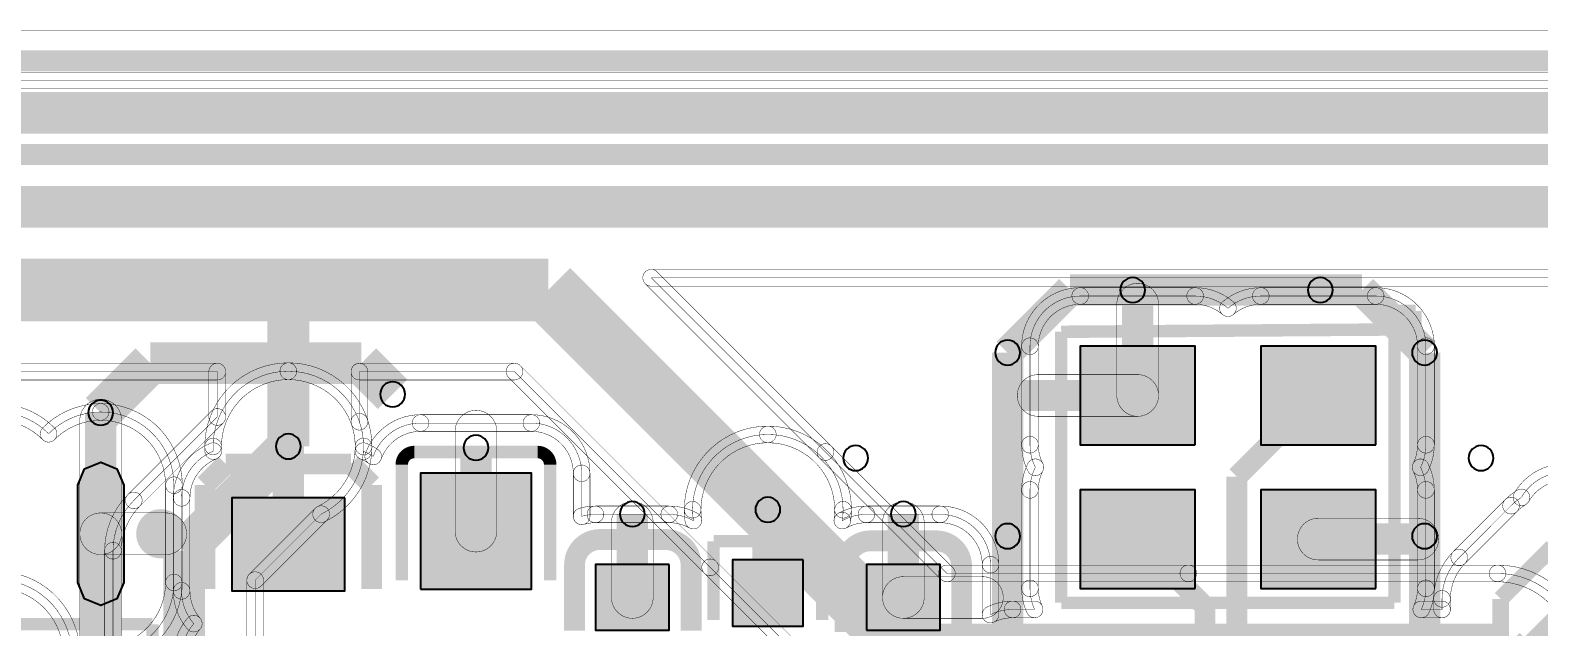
# Model space of a CAD drawing. Header units: millimetres. Extents: x -4.3 to 69.9, y 0.1 to 36.1.
# Drawn here: x 24.41 to 42.79, y 28.79 to 36.06 of the extents above; entities that cross this region are included whole.
import ezdxf

# ---------------------------------------------------------------- set-up
doc = ezdxf.new("R2010")
doc.units = ezdxf.units.MM
for name, color, linetype, true_color in [('Bottom Layer', 7, 'Continuous', 0x0000ff), ('Hole Layer', 7, 'Continuous', 0x222222), ('Top Layer', 7, 'Continuous', 0xff0000), ('Top Silkscreen Layer', 7, 'Continuous', 0xffcc00)]:
    doc.layers.add(name, color=color, linetype=linetype, true_color=true_color)

msp = doc.modelspace()

# ---------------------------------------------------------------- hatches: boundary and pattern name
at = {"layer": 'Top Layer'}
for points in [[(38.607, 31.009), (38.607, 32.209), (37.207, 32.209), (37.207, 31.009)], [(40.807, 31.009), (40.807, 32.209), (39.407, 32.209), (39.407, 31.009)], [(24.993, 30.516), (25.075, 30.714), (25.273, 30.796), (25.471, 30.714), (25.553, 30.516), (25.553, 29.331), (25.471, 29.133), (25.273, 29.051), (25.075, 29.133), (24.993, 29.331)], [(29.17, 29.251), (30.52, 29.251), (30.52, 30.661), (29.17, 30.661)], [(28.248, 30.362), (26.871, 30.362), (26.871, 29.229), (28.248, 29.229)], [(38.607, 29.259), (38.607, 30.459), (37.207, 30.459), (37.207, 29.259)], [(40.807, 29.259), (40.807, 30.459), (39.407, 30.459), (39.407, 29.259)], [(33.833, 29.605), (32.969, 29.605), (32.969, 28.798), (33.833, 28.798)], [(32.2, 29.548), (31.3, 29.548), (31.3, 28.748), (32.2, 28.748)], [(34.602, 28.748), (35.502, 28.748), (35.502, 29.548), (34.602, 29.548)]]:
    msp.add_hatch(color=256, dxfattribs=at).paths.add_polyline_path(points)

# ---------------------------------------------------------------- linework, layer by layer
at = {"layer": 'Bottom Layer', "const_width": 0.00508}
msp.add_lwpolyline([(-0.127, 0.058), (69.873, 0.058), (69.873, 36.057), (-0.127, 36.057)], close=True, dxfattribs=at)
at = {"layer": 'Bottom Layer'}
for points, const_width in [([(57.404, 35.052), (22.352, 35.052)], 0.508), ([(22.733, 33.909), (49.022, 33.909)], 0.508), ([(27.471, 32.893), (23.433, 32.893)], 0.762), ([(27.471, 32.893), (30.725, 32.893)], 0.762), ([(30.725, 32.893), (33.401, 30.217)], 0.762), ([(27.559, 32.805), (27.471, 32.893)], 0.508), ([(27.559, 30.988), (27.559, 32.805)], 0.508), ([(26.289, 29.718), (27.559, 30.988)], 0.508), ([(33.401, 30.217), (35.17, 28.448)], 0.762), ([(26.289, 26.035), (26.289, 29.718)], 0.508), ([(38.524, 28.448), (35.17, 28.448)], 0.762), ([(42.291, 28.448), (38.524, 28.448)], 0.762), ([(42.291, 28.448), (43.307, 27.432)], 0.762)]:
    msp.add_lwpolyline(points, dxfattribs=dict(at, const_width=const_width))
at = {"layer": 'Bottom Layer', "const_width": 0.00508}
for points in [[(31.908, 32.971, -1), (32.052, 33.115), (34.175, 30.992, -1), (34.031, 30.848)], [(31.98, 32.941, -1), (31.98, 33.145), (48.663, 33.145, -1), (48.663, 32.941)], [(23.844, 31.798, -1), (23.844, 32.002), (26.693, 32.002, -1), (26.693, 31.798)], [(26.591, 31.9, -1), (26.795, 31.9), (26.795, 31.347, -1), (26.591, 31.347)], [(28.527, 31.289, -1), (28.324, 31.289), (28.324, 31.9, -1), (28.527, 31.9)], [(28.425, 31.798, -1), (28.425, 32.002), (30.314, 32.002, -1), (30.314, 31.798)], [(30.242, 31.828, -1), (30.386, 31.972), (32.771, 29.587, -1), (32.627, 29.443)], [(25.423, 23.684), (24.056, 25.05), (24.056, 27.528), (24.061, 27.533, 0.395676), (24.92, 28.448, 0.414214), (24.003, 29.365, 0.193611), (23.368, 29.11, 0.193611), (22.733, 29.365, 0.155599), (22.202, 29.196), (22.202, 30.258), (23.181, 31.237), (23.181, 31.237), (23.844, 31.9), (26.693, 31.9), (26.693, 31.347), (25.677, 30.331), (25.677, 30.331, 0.198912), (25.423, 29.718), (25.423, 29.718), (25.423, 26.336, 0.083801), (25.372, 26.035, 0.083801), (25.423, 25.734)], [(25.748, 30.259, -1), (25.605, 30.402), (26.621, 31.419, -1), (26.765, 31.275)], [(28.521, 31.322, -0.083801), (28.578, 30.988, -1), (28.374, 30.988, 0.083801), (28.329, 31.256, -1)], [(28.578, 30.988, -0.287506), (28.003, 30.071, -1), (27.914, 30.254, 0.287506), (28.374, 30.988, -1)], [(34.031, 30.848, -1), (34.175, 30.992), (35.654, 29.513, -1), (35.51, 29.369)], [(34.031, 30.848, -1), (34.175, 30.992), (34.175, 30.992, -1), (34.031, 30.848)], [(25.321, 29.718, -0.198912), (25.605, 30.402, -1), (25.748, 30.259, 0.198912), (25.525, 29.718, -1)], [(25.748, 30.259, -1), (25.605, 30.402), (25.605, 30.402, -1), (25.748, 30.259)], [(27.227, 29.287, -1), (27.083, 29.431), (27.887, 30.235, -1), (28.031, 30.091)], [(25.321, 29.718, -1), (25.525, 29.718), (25.525, 29.718, -1), (25.321, 29.718)], [(25.321, 29.718, -1), (25.525, 29.718), (25.525, 26.336, -1), (25.321, 26.336)], [(32.627, 29.443, -1), (32.771, 29.587), (32.771, 29.587, -1), (32.627, 29.443)], [(32.627, 29.443, -1), (32.771, 29.587), (34.54, 27.818, -1), (34.396, 27.674)], [(24.003, 29.467, -0.414214), (25.022, 28.448, -1), (24.818, 28.448, 0.414214), (24.003, 29.263, -1)], [(27.257, 26.336, -1), (27.054, 26.336), (27.054, 29.359, -1), (27.257, 29.359)], [(35.582, 29.34, -1), (35.582, 29.543), (38.524, 29.543, -1), (38.524, 29.34)], [(38.524, 29.34, -1), (38.524, 29.543), (42.291, 29.543, -1), (42.291, 29.34)], [(38.524, 29.34, -1), (38.524, 29.543), (38.524, 29.543, -1), (38.524, 29.34)], [(42.291, 29.543, -0.198912), (43.065, 29.222, -1), (42.921, 29.078, 0.198912), (42.291, 29.34, -1)], [(42.291, 29.34, -1), (42.291, 29.543), (42.291, 29.543, -1), (42.291, 29.34)]]:
    msp.add_lwpolyline(points, format="xyb", close=True, dxfattribs=at)
for points in [[(42.993, 29.15, 0.198912), (42.291, 29.441), (42.291, 29.441), (38.524, 29.441), (38.524, 29.441), (35.582, 29.441), (34.103, 30.92), (34.103, 30.92), (31.98, 33.043), (48.663, 33.043)], [(27.155, 26.336), (27.155, 29.359), (27.959, 30.163, 0.287506), (28.476, 30.988, 0.083801), (28.425, 31.289), (28.425, 31.9), (30.314, 31.9), (32.699, 29.515), (32.699, 29.515), (34.468, 27.746)]]:
    msp.add_lwpolyline(points, format="xyb", dxfattribs=at)
at = {"layer": 'Hole Layer'}
for points in [[(37.694, 32.893, 1), (37.998, 32.893), (37.998, 32.893, 1), (37.694, 32.893)], [(39.98, 32.893, 1), (40.284, 32.893), (40.284, 32.893, 1), (39.98, 32.893)], [(36.17, 32.131, 1), (36.474, 32.131), (36.474, 32.131, 1), (36.17, 32.131)], [(41.25, 32.131, 1), (41.554, 32.131), (41.554, 32.131, 1), (41.25, 32.131)], [(28.677, 31.623, 1), (28.981, 31.623), (28.981, 31.623, 1), (28.677, 31.623)], [(25.121, 31.399, 1), (25.425, 31.399), (25.425, 31.399, 1), (25.121, 31.399)], [(27.407, 30.988, 1), (27.711, 30.988), (27.711, 30.988, 1), (27.407, 30.988)], [(29.693, 30.972, 1), (29.997, 30.972), (29.997, 30.972, 1), (29.693, 30.972)], [(34.318, 30.846, 1), (34.623, 30.846), (34.623, 30.846, 1), (34.318, 30.846)], [(41.938, 30.846, 1), (42.243, 30.846), (42.243, 30.846, 1), (41.938, 30.846)], [(33.249, 30.217, 1), (33.553, 30.217), (33.553, 30.217, 1), (33.249, 30.217)], [(31.598, 30.164, 1), (31.902, 30.164), (31.902, 30.164, 1), (31.598, 30.164)], [(34.9, 30.164, 1), (35.204, 30.164), (35.204, 30.164, 1), (34.9, 30.164)], [(36.17, 29.895, 1), (36.474, 29.895), (36.474, 29.895, 1), (36.17, 29.895)], [(41.25, 29.895, 1), (41.554, 29.895), (41.554, 29.895, 1), (41.25, 29.895)]]:
    msp.add_lwpolyline(points, format="xyb", dxfattribs=at)
at = {"layer": 'Top Layer', "const_width": 0.00508}
msp.add_lwpolyline([(-0.127, 36.057), (-0.127, 0.058), (69.873, 0.058), (69.873, 36.057)], close=True, dxfattribs=at)
for points in [[(0.485, 35.345, -1), (0.485, 35.549), (63.361, 35.549, -1), (63.361, 35.345)], [(36.493, 32.209, -0.414214), (37.207, 32.923, -1), (37.207, 32.72, 0.414214), (36.696, 32.209, -1)], [(37.207, 32.72, -1), (37.207, 32.923), (38.607, 32.923, -1), (38.607, 32.72)], [(37.653, 32.722, -1), (38.161, 32.722), (38.161, 31.609, -1), (37.653, 31.609)], [(38.607, 32.923, -0.179978), (39.073, 32.749, -1), (38.94, 32.596, 0.179978), (38.607, 32.72, -1)], [(38.94, 32.749, -0.179978), (39.407, 32.923, -1), (39.407, 32.72, 0.179978), (39.073, 32.596, -1)], [(39.407, 32.72, -1), (39.407, 32.923), (40.807, 32.923, -1), (40.807, 32.72)], [(40.807, 32.923, -0.414214), (41.521, 32.209, -1), (41.317, 32.209, 0.414214), (40.807, 32.72, -1)], [(36.493, 32.209, -1), (36.696, 32.209), (36.696, 31.009, -1), (36.493, 31.009)], [(41.521, 31.009, -1), (41.317, 31.009), (41.317, 32.209, -1), (41.521, 32.209)], [(26.541, 30.988, -0.414214), (27.559, 32.007, -1), (27.559, 31.803, 0.414214), (26.744, 30.988, -1)], [(27.559, 32.007, -0.414214), (28.578, 30.988, -1), (28.374, 30.988, 0.414214), (27.559, 31.803, -1)], [(36.694, 31.355, -1), (36.694, 31.863), (37.907, 31.863, -1), (37.907, 31.355)], [(24.003, 31.51, -0.200632), (24.71, 31.214, -1), (24.566, 31.071, 0.200632), (24.003, 31.307, -1)], [(24.566, 31.214, -0.200632), (25.273, 31.51, -1), (25.273, 31.307, 0.200632), (24.71, 31.071, -1)], [(25.527, 29.924, -1), (25.019, 29.924), (25.019, 31.309, -1), (25.527, 31.309)], [(25.273, 31.51, -0.414214), (26.267, 30.516, -1), (26.064, 30.516, 0.414214), (25.273, 31.307, -1)], [(28.498, 30.901, -0.317127), (29.17, 31.375, -1), (29.17, 31.172, 0.317127), (28.689, 30.832, -1)], [(29.17, 31.172, -1), (29.17, 31.375), (30.52, 31.375, -1), (30.52, 31.172)], [(30.099, 29.956, -1), (29.591, 29.956), (29.591, 31.174, -1), (30.099, 31.174)], [(30.52, 31.375, -0.414214), (31.234, 30.661, -1), (31.031, 30.661, 0.414214), (30.52, 31.172, -1)], [(26.543, 30.924, -0.015788), (26.541, 30.988, -1), (26.744, 30.988, 0.015788), (26.745, 30.937, -1)], [(28.578, 30.988, -0.015788), (28.576, 30.924, -1), (28.373, 30.937, 0.015788), (28.374, 30.988, -1)], [(32.383, 30.217, -0.414214), (33.401, 31.236, -1), (33.401, 31.033, 0.414214), (32.586, 30.217, -1)], [(33.401, 31.236, -0.414214), (34.42, 30.217, -1), (34.216, 30.217, 0.414214), (33.401, 31.033, -1)], [(36.569, 30.688, -0.117022), (36.493, 31.009, -1), (36.696, 31.009, 0.117022), (36.751, 30.78, -1)], [(41.521, 31.009, -0.117022), (41.444, 30.688, -1), (41.263, 30.78, 0.117022), (41.317, 31.009, -1)], [(26.157, 30.362, -0.307034), (26.606, 31.025, -1), (26.682, 30.836, 0.307034), (26.36, 30.362, -1)], [(28.512, 31.025, -0.055375), (28.651, 30.95, -1), (28.536, 30.783, 0.055375), (28.437, 30.836, -1)], [(31.234, 30.137, -1), (31.031, 30.137), (31.031, 30.661, -1), (31.234, 30.661)], [(36.493, 30.459, -0.117022), (36.569, 30.78, -1), (36.751, 30.688, 0.117022), (36.696, 30.459, -1)], [(41.444, 30.78, -0.117022), (41.521, 30.459, -1), (41.317, 30.459, 0.117022), (41.263, 30.688, -1)], [(42.494, 30.418, -0.268305), (43.113, 30.776, -1), (43.113, 30.573, 0.268305), (42.671, 30.317, -1)], [(26.267, 29.331, -1), (26.064, 29.331), (26.064, 30.516, -1), (26.267, 30.516)], [(36.696, 29.259, -1), (36.493, 29.259), (36.493, 30.459, -1), (36.696, 30.459)], [(41.521, 29.259, -1), (41.317, 29.259), (41.317, 30.459, -1), (41.521, 30.459)], [(26.157, 30.362, -1), (26.36, 30.362), (26.36, 29.229, -1), (26.157, 29.229)], [(41.896, 29.564, -1), (41.753, 29.707), (42.384, 30.339, -1), (42.528, 30.195)], [(42.384, 30.339, -0.056824), (42.529, 30.454, -1), (42.636, 30.281, 0.056824), (42.528, 30.195, -1)], [(42.528, 30.195, -1), (42.384, 30.339), (42.384, 30.339, -1), (42.528, 30.195)], [(25.273, 29.67, -1), (25.273, 30.178), (26.066, 30.178, -1), (26.066, 29.67)], [(25.019, 29.924, -1), (25.527, 29.924), (25.527, 28.538, -1), (25.019, 28.538)], [(31.104, 30.234, -0.069554), (31.3, 30.262, -1), (31.3, 30.059, 0.069554), (31.16, 30.039, -1)], [(31.3, 30.059, -1), (31.3, 30.262), (32.2, 30.262, -1), (32.2, 30.059)], [(32.004, 29.148, -1), (31.496, 29.148), (31.496, 30.061, -1), (32.004, 30.061)], [(32.2, 30.262, -0.125735), (32.542, 30.174, -1), (32.445, 29.996, 0.125735), (32.2, 30.059, -1)], [(32.393, 30.071, -0.036192), (32.383, 30.217, -1), (32.586, 30.217, 0.036192), (32.594, 30.1, -1)], [(34.42, 30.217, -0.036192), (34.409, 30.071, -1), (34.208, 30.1, 0.036192), (34.216, 30.217, -1)], [(34.26, 30.174, -0.125735), (34.602, 30.262, -1), (34.602, 30.059, 0.125735), (34.357, 29.996, -1)], [(34.216, 30.044, -1), (34.401, 30.126), (34.401, 30.126, -1), (34.216, 30.044)], [(34.602, 30.059, -1), (34.602, 30.262), (35.502, 30.262, -1), (35.502, 30.059)], [(35.306, 29.148, -1), (34.798, 29.148), (34.798, 30.061, -1), (35.306, 30.061)], [(35.502, 30.262, -0.414214), (36.216, 29.548, -1), (36.013, 29.548, 0.414214), (35.502, 30.059, -1)], [(40.107, 29.605, -1), (40.107, 30.113), (41.32, 30.113, -1), (41.32, 29.605)], [(36.013, 29.548, -1), (36.216, 29.548), (36.216, 28.94, -1), (36.013, 28.94)], [(41.514, 29.131, -0.198912), (41.753, 29.707, -1), (41.896, 29.564, 0.198912), (41.717, 29.131, -1)], [(41.896, 29.564, -1), (41.753, 29.707), (41.753, 29.707, -1), (41.896, 29.564)], [(26.267, 29.331, -0.414214), (25.273, 28.337, -1), (25.273, 28.541, 0.414214), (26.064, 29.331, -1)], [(26.33, 28.763, -0.179906), (26.157, 29.229, -1), (26.36, 29.229, 0.179906), (26.484, 28.895, -1)], [(35.052, 28.894, -1), (35.052, 29.402), (36.015, 29.402, -1), (36.015, 28.894)], [(36.559, 28.96, -0.108666), (36.493, 29.259, -1), (36.696, 29.259, 0.108666), (36.743, 29.045, -1)], [(41.521, 29.259, -0.108666), (41.455, 28.96, -1), (41.27, 29.045, 0.108666), (41.317, 29.259, -1)], [(41.514, 29.131, -1), (41.717, 29.131), (41.717, 29.002, -1), (41.514, 29.002)], [(36.07, 29.031, -0.114002), (36.383, 29.104, -1), (36.383, 28.901, 0.114002), (36.159, 28.849, -1)], [(36.383, 28.901, -1), (36.383, 29.104), (36.651, 29.104, -1), (36.651, 28.901)], [(41.362, 28.901, -1), (41.362, 29.104), (41.615, 29.104, -1), (41.615, 28.901)], [(26.157, 28.429, -0.179906), (26.33, 28.895, -1), (26.484, 28.763, 0.179906), (26.36, 28.429, -1)]]:
    msp.add_lwpolyline(points, format="xyb", close=True, dxfattribs=at)
for points in [[(0.485, 35.447), (63.361, 35.447, 0.150232)], [(43.113, 30.674, 0.268305), (42.582, 30.367, 0.056824), (42.456, 30.267), (42.456, 30.267), (41.825, 29.635), (41.825, 29.635, 0.198912), (41.615, 29.131), (41.615, 29.002), (41.362, 29.002, 0.108666), (41.419, 29.259), (41.419, 30.459, 0.117022), (41.354, 30.734, 0.117022), (41.419, 31.009), (41.419, 32.209, 0.414214), (40.807, 32.821), (39.407, 32.821, 0.179978), (39.007, 32.672, 0.179978), (38.607, 32.821), (37.207, 32.821, 0.414214), (36.595, 32.209), (36.595, 31.009, 0.117022), (36.66, 30.734, 0.117022), (36.595, 30.459), (36.595, 29.259, 0.108666), (36.651, 29.002), (36.383, 29.002, 0.114002), (36.114, 28.94), (36.114, 29.548, 0.414214), (35.502, 30.16), (34.602, 30.16, 0.125735), (34.308, 30.085), (34.308, 30.085, 0.036192), (34.318, 30.217, 0.414214), (33.401, 31.134, 0.414214), (32.484, 30.217, 0.036192), (32.494, 30.085, 0.125735), (32.2, 30.16), (31.3, 30.16, 0.069554), (31.132, 30.137), (31.132, 30.661, 0.414214), (30.52, 31.273), (29.17, 31.273, 0.317127), (28.593, 30.867, 0.055375), (28.474, 30.93, 0.015788), (28.476, 30.988, 0.414214), (27.559, 31.905, 0.414214), (26.642, 30.988, 0.015788), (26.644, 30.93, 0.307034), (26.258, 30.362), (26.258, 29.229, 0.179906), (26.407, 28.829, 0.179906), (26.258, 28.429)], [(24.003, 27.531, 0.414214), (24.92, 28.448, 0.017647), (24.918, 28.513, 0.102776), (25.273, 28.439, 0.414214), (26.165, 29.331), (26.165, 30.516, 0.414214), (25.273, 31.408, 0.200632), (24.638, 31.143, 0.200632), (24.003, 31.408, 0.200632)]]:
    msp.add_lwpolyline(points, format="xyb", dxfattribs=at)
at = {"layer": 'Top Layer'}
for points, const_width in [([(37.084, 32.893), (36.322, 32.131)], 0.381), ([(37.846, 32.893), (37.084, 32.893)], 0.381), ([(37.846, 32.893), (37.907, 32.832)], 0.381), ([(40.132, 32.893), (37.846, 32.893)], 0.381), ([(37.907, 32.832), (37.907, 31.609)], 0.381), ([(40.132, 32.893), (40.64, 32.893)], 0.381), ([(40.64, 32.893), (41.402, 32.131)], 0.381), ([(25.878, 32.004), (25.273, 31.399)], 0.508), ([(28.448, 32.004), (25.878, 32.004)], 0.508), ([(28.829, 31.623), (28.448, 32.004)], 0.508), ([(36.322, 31.579), (36.322, 32.131)], 0.381), ([(41.402, 32.131), (41.402, 29.895)], 0.381), ([(36.352, 31.609), (36.322, 31.579)], 0.381), ([(37.907, 31.609), (36.352, 31.609)], 0.381), ([(36.322, 29.895), (36.322, 31.579)], 0.381), ([(39.116, 30.618), (40.107, 31.609)], 0.254), ([(25.273, 31.399), (25.273, 29.924)], 0.381), ([(27.559, 30.988), (27.559, 29.795)], 0.381), ([(29.845, 29.956), (29.845, 30.972)], 0.381), ([(39.116, 28.655), (39.116, 30.618)], 0.254), ([(31.75, 29.148), (31.75, 30.164)], 0.381), ([(33.401, 29.201), (33.401, 30.217)], 0.381), ([(35.052, 29.148), (35.052, 30.164)], 0.381), ([(25.273, 29.924), (25.273, 28.448)], 0.508), ([(36.322, 28.401), (36.322, 29.895)], 0.381), ([(37.907, 29.859), (38.727, 29.039)], 0.254), ([(40.107, 29.859), (41.366, 29.859)], 0.381), ([(41.366, 29.859), (41.402, 29.895)], 0.381), ([(41.402, 29.895), (41.402, 28.111)], 0.381), ([(42.329, 29.131), (42.961, 29.762)], 0.203), ([(42.329, 26.835), (42.329, 29.131)], 0.203), ([(38.727, 28.484), (38.727, 29.039)], 0.254), ([(43.009, 28.912), (42.672, 28.575)], 0.203)]:
    msp.add_lwpolyline(points, dxfattribs=dict(at, const_width=const_width))
for points in [[(38.607, 31.009), (38.607, 32.209), (37.207, 32.209), (37.207, 31.009)], [(40.807, 31.009), (40.807, 32.209), (39.407, 32.209), (39.407, 31.009)], [(24.993, 30.516), (25.075, 30.714), (25.273, 30.796), (25.471, 30.714), (25.553, 30.516), (25.553, 29.331), (25.471, 29.133), (25.273, 29.051), (25.075, 29.133), (24.993, 29.331)], [(29.17, 29.251), (30.52, 29.251), (30.52, 30.661), (29.17, 30.661)], [(28.248, 30.362), (26.871, 30.362), (26.871, 29.229), (28.248, 29.229)], [(38.607, 29.259), (38.607, 30.459), (37.207, 30.459), (37.207, 29.259)], [(40.807, 29.259), (40.807, 30.459), (39.407, 30.459), (39.407, 29.259)], [(33.833, 29.605), (32.969, 29.605), (32.969, 28.798), (33.833, 28.798)], [(32.2, 29.548), (31.3, 29.548), (31.3, 28.748), (32.2, 28.748)], [(34.602, 28.748), (35.502, 28.748), (35.502, 29.548), (34.602, 29.548)]]:
    msp.add_lwpolyline(points, close=True, dxfattribs=at)
at = {"layer": 'Top Silkscreen Layer', "const_width": 0.254}
for points in [[(56.635, 35.687), (0.635, 35.687), (0.635, 0.687), (56.635, 0.687)], [(56.635, 35.687), (0.635, 35.687), (0.635, 0.687), (56.635, 0.687)], [(51.926, 34.544), (6.096, 34.544), (6.096, 1.544), (51.926, 1.544)], [(51.926, 34.544), (6.096, 34.544), (6.096, 1.544), (51.926, 1.544)]]:
    msp.add_lwpolyline(points, close=True, dxfattribs=at)
at = {"layer": 'Top Silkscreen Layer'}
for points, const_width in [([(41.293, 32.639), (40.785, 32.639)], 0.152), ([(41.293, 32.639), (40.785, 32.639)], 0.152), ([(41.293, 32.131), (41.293, 32.639)], 0.152), ([(41.293, 32.131), (41.293, 32.639)], 0.152), ([(36.975, 32.385), (41.036, 32.413)], 0.152), ([(36.975, 32.385), (41.036, 32.413)], 0.152), ([(36.975, 30.734), (36.975, 32.385)], 0.152), ([(36.975, 30.734), (36.975, 32.385)], 0.152), ([(41.036, 32.413), (41.036, 29.083)], 0.152), ([(41.036, 32.413), (41.036, 29.083)], 0.152), ([(26.797, 30.774), (26.543, 30.52)], 0.254), ([(26.797, 30.774), (26.543, 30.52)], 0.254), ([(26.924, 30.774), (26.797, 30.774)], 0.254), ([(26.924, 30.774), (26.797, 30.774)], 0.254), ([(28.321, 30.774), (26.924, 30.774)], 0.254), ([(28.321, 30.774), (26.924, 30.774)], 0.254), ([(28.575, 30.52), (28.321, 30.774)], 0.254), ([(28.575, 30.52), (28.321, 30.774)], 0.254), ([(30.596, 30.92), (29.094, 30.92)], 0.152), ([(30.596, 30.92), (29.094, 30.92)], 0.152), ([(28.941, 30.767), (28.941, 29.357)], 0.152), ([(28.941, 30.767), (28.941, 29.357)], 0.152), ([(30.749, 29.357), (30.749, 30.767)], 0.152), ([(30.749, 29.357), (30.749, 30.767)], 0.152), ([(36.975, 29.083), (36.975, 30.734)], 0.152), ([(36.975, 29.083), (36.975, 30.734)], 0.152), ([(26.543, 30.52), (26.543, 29.25)], 0.254), ([(26.543, 30.52), (26.543, 29.25)], 0.254), ([(28.575, 30.393), (28.575, 30.52)], 0.254), ([(28.575, 30.393), (28.575, 30.52)], 0.254), ([(28.575, 29.25), (28.575, 30.393)], 0.254), ([(28.575, 29.25), (28.575, 30.393)], 0.254), ([(32.156, 29.854), (31.356, 29.854)], 0.254), ([(32.156, 29.854), (31.356, 29.854)], 0.254), ([(34.652, 29.838), (35.452, 29.838)], 0.254), ([(34.652, 29.838), (35.452, 29.838)], 0.254), ([(32.74, 28.874), (32.74, 29.833)], 0.152), ([(32.74, 29.833), (34.062, 29.833)], 0.152), ([(32.74, 28.874), (32.74, 29.833)], 0.152), ([(32.74, 29.833), (34.062, 29.833)], 0.152), ([(34.062, 29.833), (34.062, 28.874)], 0.152), ([(34.062, 29.833), (34.062, 28.874)], 0.152), ([(31.046, 28.744), (31.046, 29.544)], 0.254), ([(31.046, 28.744), (31.046, 29.544)], 0.254), ([(32.466, 28.744), (32.466, 29.544)], 0.254), ([(32.466, 28.744), (32.466, 29.544)], 0.254), ([(34.342, 28.728), (34.342, 29.528)], 0.254), ([(34.342, 28.728), (34.342, 29.528)], 0.254), ([(35.762, 28.728), (35.762, 29.528)], 0.254), ([(35.762, 28.728), (35.762, 29.528)], 0.254), ([(41.036, 29.083), (36.975, 29.083)], 0.152), ([(41.036, 29.083), (36.975, 29.083)], 0.152), ([(15.752, 28.822), (25.904, 28.822)], 0.152), ([(15.752, 28.822), (25.904, 28.822)], 0.152), ([(25.904, 28.822), (25.904, 25.28)], 0.152), ([(25.904, 28.822), (25.904, 25.28)], 0.152)]:
    msp.add_lwpolyline(points, dxfattribs=dict(at, const_width=const_width))
for points, const_width in [([(29.094, 30.92, 0.414214), (28.941, 30.767)], 0.152), ([(29.094, 30.92, 0.414214), (28.941, 30.767)], 0.152), ([(30.749, 30.767, 0.414214), (30.596, 30.92)], 0.152), ([(30.749, 30.767, 0.414214), (30.596, 30.92)], 0.152), ([(31.046, 29.544, -0.414239), (31.356, 29.854)], 0.254), ([(31.046, 29.544, -0.414239), (31.356, 29.854)], 0.254), ([(32.156, 29.854, -0.414214), (32.466, 29.544)], 0.254), ([(32.156, 29.854, -0.414214), (32.466, 29.544)], 0.254), ([(34.342, 29.528, -0.414239), (34.652, 29.838)], 0.254), ([(34.342, 29.528, -0.414239), (34.652, 29.838)], 0.254), ([(35.452, 29.838, -0.414214), (35.762, 29.528)], 0.254), ([(35.452, 29.838, -0.414214), (35.762, 29.528)], 0.254)]:
    msp.add_lwpolyline(points, format="xyb", dxfattribs=dict(at, const_width=const_width))
at = {"layer": 'Top Silkscreen Layer', "const_width": 0.3}
msp.add_lwpolyline([(25.855, 29.924, 1), (26.155, 29.924, 1)], format="xyb", close=True, dxfattribs=at)
msp.add_lwpolyline([(25.855, 29.924, 1), (26.155, 29.924, 1)], format="xyb", close=True, dxfattribs=at)

doc.saveas('drawing.dxf')
